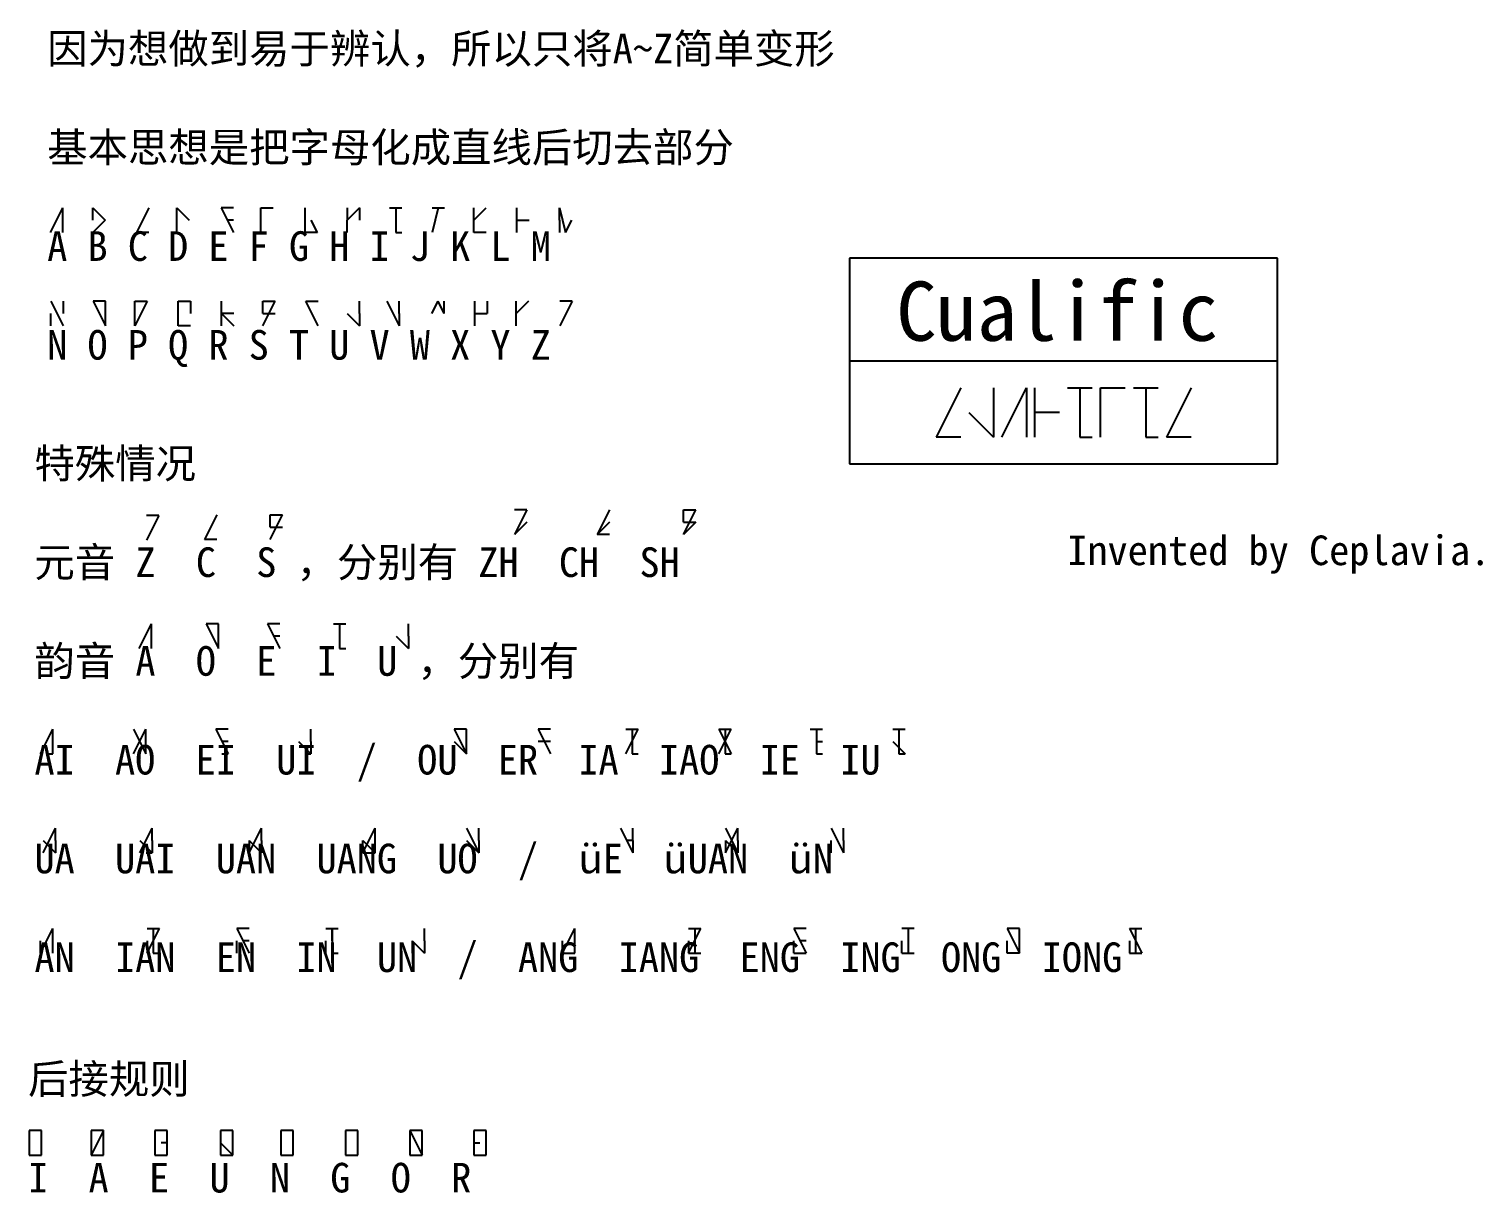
# Model space of a CAD drawing. Header units: millimetres. Extents: x 1653 to 8899, y -538 to 3451.
# Drawn here: x 1653 to 3421, y 681 to 2095 of the extents above; entities that cross this region are included whole.
import ezdxf

# ---------------------------------------------------------------- set-up
doc = ezdxf.new("R2010")
doc.units = ezdxf.units.MM
doc.styles.get("Standard").update_dxf_attribs({"font": 'arial.ttf', "height": 48})

msp = doc.modelspace()

# ---------------------------------------------------------------- linework, layer by layer
for p, q in [((1679.6, 1848.3), (1694.6, 1878.3)), ((1694.6, 1863.3), (1694.6, 1878.3)), ((1731, 1863.3), (1731, 1878.3)), ((1731, 1878.3), (1746, 1863.3)), ((1798.9, 1878.3), (1783.9, 1848.3)), ((1833, 1863.3), (1833, 1878.3)), ((1833, 1878.3), (1848, 1863.3)), ((1901.7, 1878.3), (1886.7, 1878.3)), ((1886.7, 1878.3), (1901.7, 1848.3)), ((1935.1, 1878.3), (1950.1, 1878.3)), ((1935.1, 1863.3), (1935.1, 1878.3)), ((1988.8, 1863.3), (1988.8, 1878.3)), ((2055.2, 1878.3), (2040.2, 1863.3)), ((2040.2, 1878.3), (2040.2, 1863.3)), ((2055.2, 1878.3), (2055.2, 1863.3)), ((2091.7, 1878.3), (2106.7, 1878.3)), ((2099.2, 1878.3), (2099.2, 1848.3)), ((2143.3, 1878.3), (2158.3, 1878.3)), ((2150.8, 1878.3), (2143.3, 1848.3)), ((2193.9, 1863.3), (2193.9, 1878.3)), ((2193.9, 1863.3), (2208.9, 1878.3)), ((2246.5, 1863.3), (2246.5, 1878.3)), ((2298, 1878.3), (2305.5, 1848.3)), ((2298, 1863.3), (2298, 1878.3)), ((1694.6, 1848.3), (1694.6, 1863.3)), ((1746, 1863.3), (1731, 1848.3)), ((1833, 1848.3), (1833, 1863.3)), ((1901.7, 1863.3), (1894.2, 1863.3)), ((1935.1, 1848.3), (1935.1, 1863.3)), ((1988.8, 1848.3), (1988.8, 1863.3)), ((2003.8, 1848.3), (1996.3, 1863.3)), ((2040.2, 1848.3), (2040.2, 1863.3)), ((2193.9, 1848.3), (2193.9, 1863.3)), ((2246.5, 1848.3), (2246.5, 1863.3)), ((2246.5, 1863.3), (2261.5, 1863.3)), ((2298, 1863.3), (2298, 1848.3)), ((2305.5, 1848.3), (2313, 1863.3)), ((1798.9, 1848.3), (1783.9, 1848.3)), ((2003.8, 1848.3), (1988.8, 1848.3)), ((2099.2, 1848.3), (2106.7, 1848.3)), ((2208.9, 1848.3), (2193.9, 1848.3)), ((2650.9, 1817), (2650.9, 1567)), ((3170.9, 1817), (2650.9, 1817)), ((3170.9, 1567), (3170.9, 1817)), ((1680, 1764.8), (1695, 1734.8)), ((1680, 1734.8), (1680, 1749.8)), ((1695, 1764.8), (1695, 1749.8)), ((1731.4, 1764.8), (1746.4, 1734.8)), ((1746.4, 1764.8), (1731.4, 1764.8)), ((1746.4, 1749.8), (1746.4, 1764.8)), ((1746.4, 1734.8), (1746.4, 1749.8)), ((1781.8, 1764.8), (1796.8, 1764.8)), ((1781.8, 1749.8), (1781.8, 1764.8)), ((1796.8, 1764.8), (1781.8, 1734.8)), ((1781.8, 1734.8), (1781.8, 1749.8)), ((1834.8, 1764.8), (1849.8, 1764.8)), ((1834.8, 1749.8), (1834.8, 1764.8)), ((1834.8, 1734.8), (1834.8, 1749.8)), ((1849.8, 1764.8), (1849.8, 1749.8)), ((1887.2, 1749.8), (1887.2, 1764.8)), ((1887.2, 1749.8), (1902.2, 1734.8)), ((1887.2, 1734.8), (1887.2, 1749.8)), ((1902.2, 1749.8), (1887.2, 1749.8)), ((1937.7, 1764.8), (1952.7, 1764.8)), ((1937.7, 1749.8), (1937.7, 1764.8)), ((1937.7, 1734.8), (1952.7, 1764.8)), ((1937.7, 1749.8), (1952.7, 1749.8)), ((1989.8, 1764.8), (2004.8, 1764.8)), ((2004.8, 1734.8), (1989.8, 1764.8)), ((2040.1, 1749.8), (2055.1, 1734.8)), ((2055.1, 1749.8), (2055.1, 1764.8)), ((2055.1, 1749.8), (2055.1, 1734.8)), ((2088.3, 1764.8), (2103.3, 1734.8)), ((2103.3, 1749.8), (2103.3, 1764.8)), ((2103.3, 1749.8), (2103.3, 1734.8)), ((2150.1, 1764.8), (2142.6, 1749.8)), ((2150.1, 1764.8), (2157.6, 1749.8)), ((2157.6, 1764.8), (2157.6, 1749.8)), ((2195.3, 1749.8), (2195.3, 1764.8)), ((2195.3, 1734.8), (2195.3, 1749.8)), ((2195.3, 1749.8), (2210.3, 1749.8)), ((2210.3, 1764.8), (2210.3, 1749.8)), ((2245.4, 1749.8), (2245.4, 1764.8)), ((2260.4, 1764.8), (2245.4, 1749.8)), ((2245.4, 1734.8), (2245.4, 1749.8)), ((2313.5, 1764.8), (2298.5, 1734.8)), ((2313.5, 1764.8), (2298.5, 1764.8)), ((1849.8, 1734.8), (1834.8, 1734.8)), ((2650.9, 1692), (3170.9, 1692)), ((2785.9, 1659.3), (2755.9, 1599.3)), ((2825.9, 1659.3), (2825.9, 1629.3)), ((2835.9, 1599.3), (2865.9, 1659.3)), ((2865.9, 1659.3), (2865.9, 1629.3)), ((2875.9, 1629.3), (2875.9, 1659.3)), ((2915.9, 1659.3), (2945.9, 1659.3)), ((2930.9, 1659.3), (2930.9, 1599.3)), ((2955.9, 1659.3), (2985.9, 1659.3)), ((2955.9, 1629.3), (2955.9, 1659.3)), ((2995.9, 1659.3), (3025.9, 1659.3)), ((3010.9, 1659.3), (3010.9, 1599.3)), ((3065.9, 1659.3), (3035.9, 1599.3)), ((2795.9, 1629.3), (2825.9, 1599.3)), ((2825.9, 1629.3), (2825.9, 1599.3)), ((2865.9, 1629.3), (2865.9, 1599.3)), ((2875.9, 1599.3), (2875.9, 1629.3)), ((2905.9, 1629.3), (2875.9, 1629.3)), ((2955.9, 1599.3), (2955.9, 1629.3)), ((2785.9, 1599.3), (2755.9, 1599.3)), ((2930.9, 1599.3), (2945.9, 1599.3)), ((3010.9, 1599.3), (3025.9, 1599.3)), ((3065.9, 1599.3), (3035.9, 1599.3)), ((2650.9, 1567), (3170.9, 1567)), ((1811.2, 1504.1), (1796.2, 1474.1)), ((1811.2, 1504.1), (1796.2, 1504.1)), ((1881.7, 1504.9), (1866.7, 1474.9)), ((1946.5, 1504.9), (1961.5, 1504.9)), ((1946.5, 1489.9), (1946.5, 1504.9)), ((1946.5, 1474.9), (1961.5, 1504.9)), ((2258.6, 1511.1), (2243.6, 1481.1)), ((2258.6, 1511.1), (2243.6, 1511.1)), ((2358.9, 1511.1), (2343.9, 1481.1)), ((2449.1, 1511.1), (2464.1, 1511.1)), ((2449.1, 1496.1), (2449.1, 1511.1)), ((2449.1, 1481.1), (2464.1, 1511.1)), ((1946.5, 1489.9), (1961.5, 1489.9)), ((2449.1, 1496.1), (2464.1, 1496.1)), ((1881.7, 1474.9), (1866.7, 1474.9)), ((2358.9, 1481.1), (2343.9, 1481.1)), ((1787.2, 1342.5), (1802.2, 1372.5)), ((1802.2, 1357.5), (1802.2, 1372.5)), ((1868.5, 1372.5), (1883.5, 1342.5)), ((1883.5, 1372.5), (1868.5, 1372.5)), ((1883.5, 1357.5), (1883.5, 1372.5)), ((1958.2, 1372.5), (1943.2, 1372.5)), ((1943.2, 1372.5), (1958.2, 1342.5)), ((2023.4, 1372.5), (2038.4, 1372.5)), ((2030.9, 1372.5), (2030.9, 1342.5)), ((2114.6, 1357.5), (2114.6, 1372.5)), ((1802.2, 1342.5), (1802.2, 1357.5)), ((1883.5, 1342.5), (1883.5, 1357.5)), ((1958.2, 1357.5), (1950.7, 1357.5)), ((2099.6, 1357.5), (2114.6, 1342.5)), ((2114.6, 1357.5), (2114.6, 1342.5)), ((2030.9, 1342.5), (2038.4, 1342.5)), ((1667.2, 1214.6), (1682.2, 1244.6)), ((1682.2, 1229.6), (1682.2, 1244.6)), ((1780.5, 1214.6), (1795.5, 1244.6)), ((1795.5, 1229.6), (1795.5, 1244.6)), ((1895.2, 1244.6), (1880.2, 1244.6)), ((1880.2, 1244.6), (1895.2, 1214.6)), ((1996, 1229.6), (1996, 1244.6)), ((2170.2, 1244.6), (2185.2, 1214.6)), ((2185.2, 1244.6), (2170.2, 1244.6)), ((2185.2, 1229.6), (2185.2, 1244.6)), ((2287.3, 1244.6), (2272.3, 1244.6)), ((2272.3, 1244.6), (2287.3, 1214.6)), ((2379, 1244.6), (2394, 1244.6)), ((2386.5, 1244.6), (2386.5, 1214.6)), ((2492, 1244.6), (2507, 1244.6)), ((2499.5, 1244.6), (2499.5, 1214.6)), ((2603, 1244.6), (2618, 1244.6)), ((2610.5, 1244.6), (2610.5, 1214.6)), ((2703.2, 1244.6), (2718.2, 1244.6)), ((2710.7, 1244.6), (2710.7, 1214.6)), ((1682.2, 1214.6), (1682.2, 1229.6)), ((1795.5, 1214.6), (1795.5, 1229.6)), ((1895.2, 1229.6), (1887.7, 1229.6)), ((1981, 1229.6), (1996, 1214.6)), ((1996, 1229.6), (1996, 1214.6)), ((2185.2, 1214.6), (2185.2, 1229.6)), ((2287.3, 1229.6), (2279.8, 1229.6)), ((2386.5, 1214.6), (2394, 1214.6)), ((2499.5, 1214.6), (2507, 1214.6)), ((2610.5, 1214.6), (2618, 1214.6)), ((2710.7, 1214.6), (2718.2, 1214.6)), ((1685.3, 1109.1), (1685.3, 1124.1)), ((1803.1, 1109.1), (1803.1, 1124.1)), ((1935.9, 1109.1), (1935.9, 1124.1)), ((2059.1, 1094.1), (2074.1, 1124.1)), ((2074.1, 1109.1), (2074.1, 1124.1)), ((2200, 1109.1), (2200, 1124.1)), ((2372.5, 1124.1), (2387.5, 1094.1)), ((2387.5, 1109.1), (2387.5, 1124.1)), ((2499.9, 1124.1), (2514.9, 1094.1)), ((2514.9, 1109.1), (2514.9, 1124.1)), ((2628.6, 1124.1), (2643.6, 1094.1)), ((2643.6, 1109.1), (2643.6, 1124.1)), ((1670.3, 1109.1), (1685.3, 1094.1)), ((1685.3, 1109.1), (1685.3, 1094.1)), ((1788.1, 1109.1), (1803.1, 1094.1)), ((1803.1, 1109.1), (1803.1, 1094.1)), ((1920.9, 1109.1), (1935.9, 1094.1)), ((1935.9, 1109.1), (1935.9, 1094.1)), ((2059.1, 1094.1), (2059.1, 1109.1)), ((2059.1, 1109.1), (2074.1, 1094.1)), ((2074.1, 1094.1), (2074.1, 1109.1)), ((2185, 1109.1), (2200, 1094.1)), ((2200, 1109.1), (2200, 1094.1)), ((2387.5, 1109.1), (2387.5, 1094.1)), ((2514.9, 1109.1), (2514.9, 1094.1)), ((2643.6, 1109.1), (2643.6, 1094.1)), ((1667.2, 972.3), (1682.2, 1002.3)), ((1682.2, 987.3), (1682.2, 1002.3)), ((1796.9, 1002.3), (1811.9, 1002.3)), ((1804.4, 1002.3), (1804.4, 972.3)), ((1921, 1002.3), (1906, 1002.3)), ((1906, 1002.3), (1921, 972.3)), ((2014.3, 1002.3), (2029.3, 1002.3)), ((2021.8, 987.3), (2021.8, 1002.3)), ((2021.8, 1002.3), (2021.8, 972.3)), ((2134, 987.3), (2134, 1002.3)), ((2301.8, 972.3), (2316.8, 1002.3)), ((2316.8, 987.3), (2316.8, 1002.3)), ((2455.1, 1002.3), (2470.1, 1002.3)), ((2462.6, 1002.3), (2462.6, 972.3)), ((2598, 1002.3), (2583, 1002.3)), ((2583, 1002.3), (2598, 972.3)), ((2729.4, 1002.3), (2714.4, 1002.3)), ((2721.9, 1002.3), (2721.9, 972.3)), ((2842.5, 1002.3), (2857.5, 972.3)), ((2857.5, 1002.3), (2842.5, 1002.3)), ((2857.5, 987.3), (2857.5, 1002.3)), ((2990.9, 1002.3), (3005.9, 1002.3)), ((2998.4, 1002.3), (2998.4, 972.3)), ((1682.2, 972.3), (1682.2, 987.3)), ((1804.4, 972.3), (1811.9, 972.3)), ((1921, 987.3), (1913.5, 987.3)), ((2021.8, 987.3), (2021.8, 972.3)), ((2021.8, 972.3), (2029.3, 972.3)), ((2119, 987.3), (2134, 972.3)), ((2134, 987.3), (2134, 972.3)), ((2301.8, 972.3), (2301.8, 987.3)), ((2316.8, 972.3), (2316.8, 987.3)), ((2583, 972.3), (2583, 987.3)), ((2598, 987.3), (2590.5, 987.3)), ((2714.4, 972.3), (2714.4, 987.3)), ((2857.5, 972.3), (2857.5, 987.3)), ((1653.4, 756.9), (1653.4, 741.9)), ((1668.4, 756.9), (1653.4, 756.9)), ((1668.4, 741.9), (1668.4, 756.9)), ((1729, 756.9), (1729, 741.9)), ((1744, 756.9), (1729, 756.9)), ((1744, 741.9), (1744, 756.9)), ((1806.4, 756.9), (1806.4, 741.9)), ((1821.4, 756.9), (1806.4, 756.9)), ((1821.4, 741.9), (1821.4, 756.9)), ((1886.2, 756.9), (1886.2, 741.9)), ((1901.2, 756.9), (1886.2, 756.9)), ((1901.2, 741.9), (1901.2, 756.9)), ((1959.3, 756.9), (1959.3, 741.9)), ((1974.3, 756.9), (1959.3, 756.9)), ((1974.3, 741.9), (1974.3, 756.9)), ((2038.2, 756.9), (2038.2, 741.9)), ((2053.2, 756.9), (2038.2, 756.9)), ((2053.2, 741.9), (2053.2, 756.9)), ((2116.4, 756.9), (2116.4, 741.9)), ((2131.4, 756.9), (2116.4, 756.9)), ((2131.4, 741.9), (2131.4, 756.9)), ((2194, 756.9), (2194, 741.9)), ((2209, 756.9), (2194, 756.9)), ((2209, 741.9), (2209, 756.9)), ((1653.4, 741.9), (1653.4, 726.9)), ((1653.4, 726.9), (1668.4, 726.9)), ((1668.4, 726.9), (1668.4, 741.9)), ((1729, 741.9), (1729, 726.9)), ((1729, 726.9), (1744, 726.9)), ((1744, 726.9), (1744, 741.9)), ((1806.4, 741.9), (1806.4, 726.9)), ((1806.4, 726.9), (1821.4, 726.9)), ((1821.4, 726.9), (1821.4, 741.9)), ((1886.2, 741.9), (1886.2, 726.9)), ((1886.2, 726.9), (1901.2, 726.9)), ((1901.2, 726.9), (1901.2, 741.9)), ((1959.3, 726.9), (1974.3, 726.9)), ((1974.3, 726.9), (1974.3, 741.9)), ((2038.2, 741.9), (2038.2, 726.9)), ((2053.2, 726.9), (2053.2, 741.9)), ((2116.4, 741.9), (2116.4, 726.9)), ((2116.4, 726.9), (2131.4, 726.9)), ((2131.4, 726.9), (2131.4, 741.9)), ((2194, 741.9), (2194, 726.9)), ((2194, 726.9), (2209, 726.9)), ((2209, 726.9), (2209, 741.9))]:
    msp.add_line(p, q)
at = {"color": 1}
for p, q in [((2258.6, 1496.1), (2243.6, 1481.1)), ((2358.9, 1496.1), (2343.9, 1481.1)), ((2464.1, 1496.1), (2449.1, 1481.1)), ((1780.5, 1244.6), (1795.5, 1214.6)), ((2379, 1214.6), (2394, 1244.6)), ((2492, 1214.6), (2507, 1244.6)), ((2492, 1244.6), (2507, 1214.6)), ((2170.2, 1229.6), (2185.2, 1214.6)), ((2279.8, 1229.6), (2272.3, 1229.6)), ((2610.5, 1229.6), (2618, 1229.6)), ((2703.2, 1229.6), (2718.2, 1214.6)), ((1674.7, 1214.6), (1682.2, 1214.6)), ((1887.7, 1214.6), (1895.2, 1214.6)), ((1988.5, 1214.6), (1996, 1214.6)), ((1670.3, 1094.1), (1685.3, 1124.1)), ((1788.1, 1094.1), (1803.1, 1124.1)), ((1920.9, 1094.1), (1935.9, 1124.1)), ((2185, 1124.1), (2200, 1094.1)), ((2499.9, 1094.1), (2514.9, 1124.1)), ((1920.9, 1109.1), (1920.9, 1094.1)), ((2387.5, 1109.1), (2380, 1109.1)), ((2499.9, 1109.1), (2514.9, 1094.1)), ((2499.9, 1109.1), (2499.9, 1094.1)), ((2628.6, 1094.1), (2628.6, 1109.1)), ((1795.6, 1094.1), (1803.1, 1094.1)), ((2059.1, 1094.1), (2074.1, 1094.1)), ((1796.9, 972.3), (1811.9, 1002.3)), ((2455.1, 972.3), (2470.1, 1002.3)), ((2990.9, 1002.3), (3005.9, 972.3)), ((1667.2, 972.3), (1667.2, 987.3)), ((1796.9, 987.3), (1796.9, 972.3)), ((1906, 972.3), (1906, 987.3)), ((2014.3, 972.3), (2014.3, 987.3)), ((2119, 987.3), (2119, 972.3)), ((2301.8, 972.3), (2316.8, 972.3)), ((2455.1, 987.3), (2455.1, 972.3)), ((2455.1, 972.3), (2470.1, 972.3)), ((2583, 972.3), (2598, 972.3)), ((2714.4, 972.3), (2729.4, 972.3)), ((2842.5, 972.3), (2842.5, 987.3)), ((2857.5, 972.3), (2842.5, 972.3)), ((2990.9, 987.3), (2990.9, 972.3)), ((2990.9, 972.3), (2998.4, 972.3)), ((2998.4, 972.3), (3005.9, 972.3)), ((1744, 756.9), (1729, 726.9)), ((2116.4, 756.9), (2131.4, 726.9)), ((1660.9, 726.9), (1668.4, 726.9)), ((1821.4, 741.9), (1813.9, 741.9)), ((1886.2, 741.9), (1901.2, 726.9)), ((1959.3, 741.9), (1959.3, 726.9)), ((2038.2, 726.9), (2053.2, 726.9)), ((2194, 741.9), (2201.5, 741.9))]:
    msp.add_line(p, q, dxfattribs=at)

# ---------------------------------------------------------------- texts
at = {"attachment_point": 1}
for s, width, heights, insert, char_height in [('{\\fSimSun|b0|i0|c134|p2;\\P因为想做到易于辨认，所以只将A~Z简单变形\\P\\P基本思想是把字母化成直线后切去部分\\P\\PA B C D E F G H I J K L M\\P\\PN O P Q R S T U V W X Y Z}', 1184.154, [577.2], (1675.4, 2149.7), 36), ('{\\fSimSun|b0|i0|c134|p2;Cualific}', 851.568, [185.5], (2707.5, 1788.6), 72), ('{\\fSimSun|b0|i0|c134|p2;特殊情况\\P\\P元音 Z  C  S ，分别有 Z\\C1;H\\C256;  C\\C1;H\\C256;  S\\C1;H\\C256;\\P\\P韵音 A  O  E  I  U ，分别有\\P\\PA\\C1;I\\C256;  AO  E\\C1;I\\C256;  U\\C1;I\\C256;  /  OU  ER  I\\C1;A\\C256;  I\\C1;AO\\C256;  I\\C1;E\\C256;  I\\C1;U\\P\\C256;\\PU\\C1;A\\C256;  U\\C1;AI\\C256;  U\\C1;AN\\C256;  UAN\\C1;G  \\C256;U\\C1;O\\C256;  /  ü\\C1;E\\C256;  ü\\C1;UAN\\C256;  ü\\C1;N\\C256;\\P\\PA\\C1;N\\C256;  I\\C1;AN\\C256;  E\\C1;N\\C256;  I\\C1;N  \\C256;U\\C1;N\\C256;  /  AN\\C1;G\\C256;  I\\C1;ANG\\C256;  EN\\C1;G\\C256;  IN\\C1;G\\C256;  O\\C1;NG  \\C256;I\\C1;ONG}', 1410.234, [877.1], (1659.9, 1585.5), 36), ('{\\fSimSun|b0|i0|c134|p2;Invented by Ceplavia.}', 547.593, [83.1], (2915.4, 1479.9), 36), ('{\\fSimSun|b0|i0|c134|p2;后接规则\\P\\PI  A  E  U  N  G  O  R}', 851.568, [185.5], (1652.2, 837.5), 36)]:
    msp.add_mtext_dynamic_manual_height_columns(s, width=width, gutter_width=12.5, heights=heights, dxfattribs=dict(at, insert=insert, char_height=char_height))

doc.saveas('drawing.dxf')
